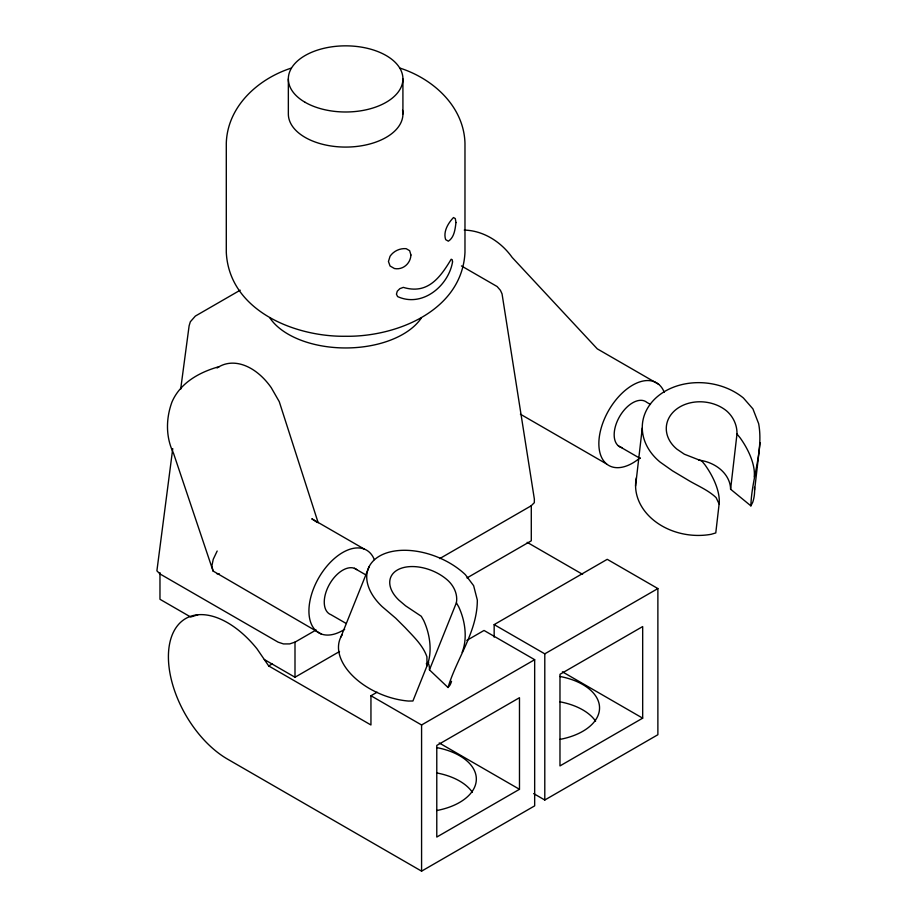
<?xml version="1.0" encoding="UTF-8"?>
<svg xmlns="http://www.w3.org/2000/svg" width="917" height="917" viewBox="0 0 917 917"><rect width="100%" height="100%" fill="white"/><g stroke="black" fill="none" stroke-linecap="round" stroke-linejoin="round"><path stroke-width="1.38" d="M451.531 681.297A59.674 36.244 21.9 0 1 450.018 685.068L448.023 687.509L429.454 669.868L456.379 602.801C457.87 594.686 454.259 586.685 448.551 581.069A35.603 21.618 21.9 0 0 400.488 568.529A35.603 21.618 21.9 0 0 398.895 600.131L405.623 605.85L421.27 616.27L423.688 620.5A47.741 31.74 69 0 1 427.035 665.788L412.914 700.989L408.397 701.047A59.674 36.244 21.9 0 1 352.437 675.588A59.674 36.244 21.9 0 1 342.316 634.598M635.573 485.999L642.267 428.044M754.473 487.294A59.674 47.237 6.6 0 1 752.754 502.229L750.885 505.863L730.597 489.219L736.981 433.993C737.234 425.144 733.245 416.685 726.619 410.931A35.603 28.175 6.6 0 0 676.402 409.223A35.603 28.175 6.6 0 0 676.964 449.192L684.357 454.202L701.872 461.056L705.001 464.885A47.741 22.627 52.4 0 1 719.123 503.949L715.776 532.926L711.145 534.302A59.674 47.237 6.6 0 1 636.364 477.791M750.885 505.863C751.573 478.284 763.712 451.451 758.657 423.677L752.914 408.879L743.4 397.989A59.674 47.237 6.6 0 0 659.231 395.135A59.674 47.237 6.6 0 0 660.171 462.134L672.516 470.845L686.581 479.236C696.507 485.414 707.626 489.586 716.097 497.61L719.123 503.949M754.611 490.033L760.101 442.59M172.751 448.642L156.899 570.844L159.971 573.939L278.126 642.152L283.491 643.929L289.703 643.906L295.114 642.083M180.649 389.335L189.12 325.787L190.335 321.775L195.355 316.078L240.208 290.185M340.929 636.937L369.184 566.546M448.023 687.509C456.735 658.2 477.425 631.687 477.321 600.039L473.63 585.676L465.332 574.627A59.674 36.244 21.9 0 0 384.773 553.593A59.674 36.244 21.9 0 0 382.102 606.584L395.743 618.23L405.245 627.709C413.487 636.616 422.794 645.098 426.898 656.721L427.035 665.788M217.169 551.025L213.237 559.29L211.85 566.11L213.088 571.039L321.214 633.968M531.172 505.806L534.324 502.676L534.359 499.089L502.046 293.853L500.407 290.311L497.129 286.54L461.434 265.93M316.124 629.956L294.999 642.152L294.999 677.239L264.302 659.518M439.713 558.602L531.287 505.737L531.287 540.812L466.959 577.951M466.822 640.398L484.027 630.46L534.668 659.69L534.668 805.86L421.579 871.15L227.485 759.093A83.539 48.234 60 0 1 170.424 640.284A83.539 48.234 60 0 1 257.024 648.858L268.704 665.948L272.406 663.816M294.999 677.239L339.531 651.517M268.704 665.948L370.949 724.98L370.949 695.751L377.093 692.197M426.267 663.816L428.72 662.395M494.16 637.143L494.16 624.615L607.237 559.324L657.879 588.565L657.879 734.723L544.79 800.014L533.671 793.595M370.949 695.751L421.579 724.98L534.668 659.69M494.16 624.615L544.79 653.844L657.879 588.565M519.481 789.296L436.779 837.049L436.779 745.441L519.481 697.699L519.481 789.296L439.209 742.953M642.679 718.16L559.978 765.913L559.978 674.316L642.679 626.563L642.679 718.16L562.408 671.817M291.205 68.133C258.078 78.793 227.382 106.441 226.293 143.235L226.293 252.381C229.216 310.725 294.873 337.043 345.629 336.264C396.396 337.043 462.053 310.725 464.976 252.381L464.976 143.235C463.887 106.441 433.191 78.793 400.064 68.133M219.301 366.594C199.849 371.993 180.351 382.549 171.995 401.944C165.851 418.599 165.645 437.111 173.519 453.285L213.088 571.039M197.957 614.757L190.667 617.003L159.971 599.282L159.971 572.621M216.87 573.733L219.301 573.836M464.254 230.087C483.5 230.557 501.186 241.95 512.144 257.413L597.276 348.85L658.647 384.28M650.474 404.466L646.829 402.357A26.066 15.05 -60 0 0 619.124 417.384A26.066 15.05 -60 0 0 621.909 447.622M618.379 445.868L640.169 458.443M520.398 414.197L606.561 463.945M527.172 542.337L582.604 574.34M364.164 549.019L311.78 518.781L317.248 522.438M354.421 568.299L366.307 575.165M346.236 623.503L330.957 614.688A26.066 15.05 -60 0 1 329.547 584.163A26.066 15.05 -60 0 1 356.713 569.583M736.981 433.993L740.111 437.822A47.741 22.627 52.4 0 1 754.232 476.886M456.379 602.801L458.798 607.031A47.741 31.74 69 0 1 462.145 652.308M318.176 522.759L279.261 401.657L271.249 387.685A59.571 39.603 69 0 0 217.088 367.981M544.79 653.844L544.79 800.014M421.579 724.98L421.579 871.15M402.918 78.919L402.918 114.006M288.351 78.919L288.351 114.006A57.29 33.069 0 0 0 348.838 147.029A57.29 33.069 0 0 0 402.563 110.304M436.744 747.607A57.29 33.069 0 0 1 476.336 779.06A57.29 33.069 0 0 1 436.744 810.525M436.744 772.939A57.29 33.069 0 0 1 472.381 792.322M559.943 701.814A57.29 33.069 0 0 1 595.591 721.186M559.943 676.471A57.29 33.069 0 0 1 599.546 707.935A57.29 33.069 0 0 1 559.943 739.389M698.662 460.07A35.603 28.175 6.6 0 1 730.597 489.219M640.1 457.789A47.741 27.567 -60 0 1 600.05 453.193A47.741 27.567 -60 0 1 622.311 392.946A47.741 27.567 -60 0 1 664.275 392.338M428.594 663.782A35.603 21.618 21.9 0 1 429.454 669.868M344.666 629.268A47.741 27.567 -60 0 1 309.35 616.889A47.741 27.567 -60 0 1 334.075 558.774A47.741 27.567 -60 0 1 374.308 559.599M421.407 317.878A81.154 46.859 0 0 1 345.629 347.956A81.154 46.859 0 0 1 269.862 317.878M455.967 222.533C455.164 228.998 454.339 237.411 448.344 241.182L445.662 239.635C442.991 231.634 448.172 223.106 453.491 217.535L455.302 218.578L455.967 222.533M452.551 261.895C448.47 286.093 422.129 307.825 397.6 296.581L396.442 294.174L397.279 291.205L399.858 288.66L403.308 287.376C427.597 294.724 440.114 277.713 451.175 259.247L452.207 259.706L452.551 261.895M410.919 254.995C410.587 263.454 402.953 270.228 394.425 268.521L390.057 265.999L388.453 261.505L390.057 256.256C393.714 250.994 399.823 248.175 406.151 248.667L409.647 250.685L410.919 254.995M305.132 102.314A57.29 33.069 0 0 0 400.97 87.482A57.29 33.069 0 0 0 330.808 46.973A57.29 33.069 0 0 0 305.132 102.314"/></g></svg>
